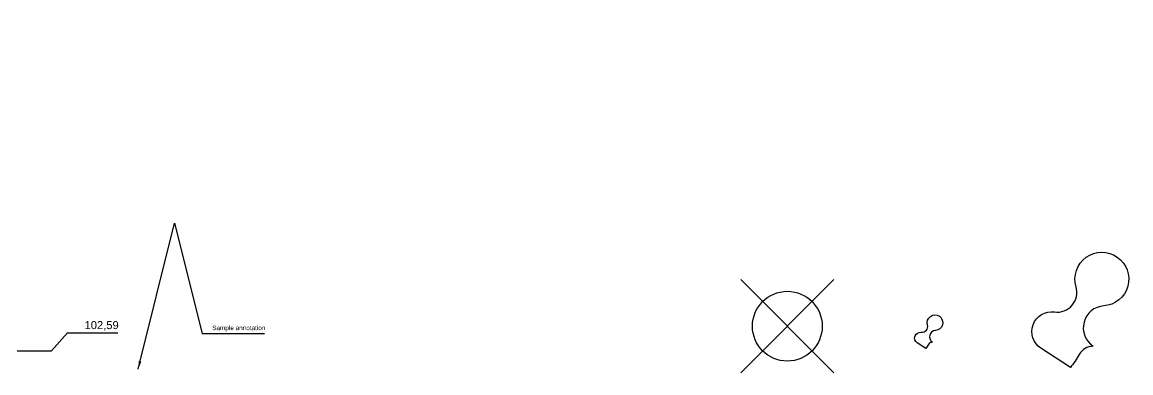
# Model space of a CAD drawing. Header units: inches. Extents: x 0 to 1028, y -206 to 111.
# Drawn here: x 681.6 to 1028, y 1.8 to 111.2 of the extents above; entities that cross this region are included whole.
import ezdxf
from ezdxf.enums import TextEntityAlignment as Align

# ---------------------------------------------------------------- set-up
doc = ezdxf.new("R2010")
doc.units = ezdxf.units.IN
doc.header["$PDMODE"] = 34
doc.header["$PDSIZE"] = 0.1
doc.layers.add('Layer1', color=7, linetype='Continuous')
doc.styles.get("Standard").update_dxf_attribs({"font": 'arial.ttf'})
doc.dimstyles.new('ISO-25', dxfattribs={"dimtxt": 2.5, "dimasz": 2.5, "dimexe": 1.25, "dimexo": 0.625, "dimtad": 1, "dimtxsty": 'Standard', "dimcen": 2.5, "dimadec": 0, "dimazin": 0, "dimtfac": 1, "dimtmove": 0, "dimatfit": 3, "dimfxl": 0, "dimarcsym": 0})

# ---------------------------------------------------------------- blocks, each defined once
blk = doc.blocks.new('*D6')
at = {"layer": 'Defpoints', "color": 0}
for p in [(313.19, 111.24), (700.77, 14.34), (660.87, 8.64)]:
    blk.add_point(p, dxfattribs=at)
at = {"layer": 'Layer1', "color": 0, "lineweight": -2}
for p, q in [((690.77, 8.64), (695.77, 14.34)), ((695.77, 14.34), (711.54, 14.34)), ((661.5, 8.64), (690.77, 8.64))]:
    blk.add_line(p, q, dxfattribs=at)
at = {"layer": 'Layer1', "color": 0, "insert": (706.47, 16.47), "char_height": 2.5, "attachment_point": 5}
blk.add_mtext('102,59', dxfattribs=at)
blk = doc.blocks.new('MyBlock')
for p, q in [((-40, -40), (40, 40)), ((-40, 40), (40, -40))]:
    blk.add_line(p, q)
blk.add_circle((0, 0), 30)
blk.add_attdef('ATTINFO', (0, 0), '', height=5)
blk = doc.blocks.new('my_block_v2')
blk.add_lwpolyline([(962.401, 0.361), (960.207, 1.793, -0.799559), (961.214, 4.499, 0.543862), (962.826, 6.378, -2.844377), (964.885, 4.947, 0.718751), (964.102, 1.949, 0.273794), (963.061, 1.333, -0.047611)], format="xyb", close=True)
at = {"flags": 8}
blk.add_attdef('PRESET_ATT', text='', height=0.411, dxfattribs=at).set_placement((958.93, 9.897), align=Align.TOP_LEFT)
blk.add_attdef('MULTI_LINE_ATT', text='', height=0.411).set_placement((954.807, 6.394), align=Align.TOP_LEFT)
for tag, p, flags in [('CONSTANT_ATT', (954.602, 2.353), 2), ('VERIFY_ATT', (957.052, -0.095), 4)]:
    blk.add_attdef(tag, p, '', height=0.411, dxfattribs=dict(flags=flags))

msp = doc.modelspace()

# ---------------------------------------------------------------- block references
for p, xscale, yscale, zscale in [((-3024.444, 1.951), 4.191133180547078, 4.191133180547078, 4.191133180547078), ((-208.15, 8.99), 1.217889264582384, 1.217889264582384, 1.217889264582384)]:
    msp.add_blockref('my_block_v2', p, dxfattribs=dict(xscale=xscale, yscale=yscale, zscale=zscale))
at = {"layer": 'Layer1', "xscale": 0.3633736948472006, "yscale": 0.3633736948472006, "zscale": 0.3633736948472006}
msp.add_blockref('MyBlock', (920.68, 16.353), dxfattribs=at)

# ---------------------------------------------------------------- texts
at = {"layer": 'Layer1', "insert": (741.024, 14.697), "char_height": 1.42493, "attachment_point": 7}
msp.add_mtext('Sample annotation', dxfattribs=at)

# ---------------------------------------------------------------- dimensions: what is measured, and where the dimension line sits
at = {"layer": 'Layer1'}
dim = msp.add_ordinate_dim(feature_location=(660.872, 8.641), offset=(39.898, 5.7), dtype=0, origin=(313.19, 111.235), dimstyle='ISO-25', dxfattribs=at)
dim.commit()
dim.dimension.update_dxf_attribs({"geometry": '*D6', "text_midpoint": (706.469, 16.468)})

# ---------------------------------------------------------------- leaders
at = {"layer": 'Layer1', "annotation_type": 0, "has_hookline": 1, "hookline_direction": 0, "text_width": 16.374}
msp.add_leader([(717.869, 2.941), (729.268, 48.539), (737.899, 14.072), (740.399, 14.072)], dimstyle='ISO-25', dxfattribs=at)

doc.saveas('drawing.dxf')
